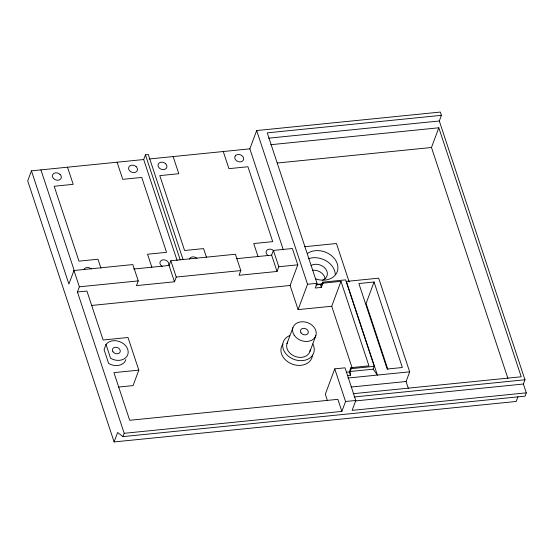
<?xml version="1.0" encoding="UTF-8"?>
<svg xmlns="http://www.w3.org/2000/svg" width="554" height="554" viewBox="0 0 554 554"><rect width="100%" height="100%" fill="white"/><g stroke="black" fill="none" stroke-linecap="round" stroke-linejoin="round"><path stroke-width="0.83" d="M327.414 400.556L325.316 394.233L334.755 368.853L345.01 367.821L355.786 400.459L352.129 410.369L526.3 392.841L523.385 384.026L524.963 379.781L439.308 120.994L441.413 115.329L440.333 112.067L256.668 130.55L249.861 148.846L283.267 249.778M183.055 259.556L148.292 154.524L145.439 154.815L143.687 159.531L31.433 170.833L27.7 180.867L114.11 441.933L516.21 401.463L517.969 396.74M441.413 115.329L267.236 132.863L317.026 283.302L315.268 288.025L321.362 287.408L322.94 283.163L340.98 281.342L331.721 306.251L298.1 309.631L290.109 285.483L297.789 264.826L292.387 248.511L273.399 250.422L278.794 266.744L277.042 271.46L239.051 275.283L240.81 270.567L235.408 254.251L170.826 260.747L176.227 277.062L174.475 281.785L136.485 285.608L138.244 280.892L132.842 264.57L73.959 270.497L68.911 284.07L31.433 170.833M114.11 441.933L117.621 432.501L122.967 436.614L124.2 433.311L77.428 292.006L79.361 286.813L73.959 270.497M106.001 344.422L110.578 358.265A12.14 9.501 20.4 0 0 126.7 356.644A12.14 9.501 20.4 0 0 122.115 342.801A12.14 9.501 20.4 0 0 106.001 344.422L104.069 349.616L108.646 363.459A12.14 9.501 20.4 0 0 125.903 359.629M174.475 281.785L169.074 265.47L170.826 260.747M77.428 292.006L86.923 291.051L103.127 340.004L128.009 337.497L138.812 370.134L133.064 385.598L118.473 387.066M277.042 271.46L271.64 255.145L273.399 250.422M298.1 309.631L307.539 284.257L256.668 130.55M286.972 343.639L292.9 327.705M408.409 388.555L406.075 381.505L409.676 371.824L378.673 278.163L346.382 281.418L377.385 375.079L373.167 369.179L374.22 366.346L345.599 279.867L322.615 282.18L321.562 285.012L320.385 284.472L316.099 284.908M309.949 351.444L315.877 335.509M374.054 282.007L402.356 367.503L387.163 369.033L358.86 283.53L374.054 282.007L366.069 303.488L387.897 369.442M507.907 378.417L431.483 147.496L438.81 127.787L270.719 144.705M347.4 375.564L350.433 375.259L349.332 371.935L350.911 367.683L368.957 365.869L340.98 281.342M350.433 375.259L350.183 371.492L351.236 368.659L350.911 367.683M124.2 433.311L341.866 411.4L345.558 401.491L334.755 368.853M526.3 392.841L525.074 396.145L122.967 436.614M168.298 265.678L168.665 264.971A4.55 3.559 20.4 0 0 165.999 260.332A4.55 3.559 20.4 0 0 160.48 261.211L160.051 262.042A4.55 3.559 20.4 0 0 162.197 266.405M268.558 138.188L439.308 120.994M149.109 158.991L249.861 148.846M277.111 163.035L431.483 147.496M304.755 246.703L336.458 243.511L349.193 281.993M133.618 269.036L169.074 265.47M236.184 258.711L271.64 255.145M79.361 286.813L138.244 280.892M176.227 277.062L240.81 270.567M278.794 266.744L297.789 264.826M91.493 305.476L290.109 285.483M307.539 284.257L317.026 283.302M316.119 284.465L322.844 283.786M138.812 370.134L113.93 372.634L129.698 420.285L337.871 399.33L341.866 411.4M351.236 368.659L374.22 366.346M350.183 371.492L373.167 369.179M346.298 372.24L349.332 371.935M347.898 378.043L409.676 371.824M351.215 387.024L406.075 381.505M353.14 393.7L521.224 376.782L438.81 127.787M354.221 396.962L524.963 379.781M345.558 401.491L355.786 400.459M355.218 400.957L523.385 384.026M196.892 258.337L195.964 257.645A4.55 3.559 20.4 0 0 189.489 259.078M91.285 268.967L90.357 268.274A4.55 3.559 20.4 0 0 83.883 269.708M331.721 306.251L352.095 367.794M322.615 282.18L322.94 283.163M320.385 284.472L321.362 287.408M223.269 151.526L228.941 168.658L247.936 166.747L272.72 241.641L253.732 243.552L258.053 256.606M173.125 156.574L178.797 173.707L159.801 175.618L184.593 250.512L203.588 248.601L206.559 257.575M145.439 154.815L180.202 259.847M143.687 159.531L177.093 260.463M117.095 162.211L122.766 179.344L141.755 177.432L166.546 252.326L147.551 254.238L151.872 267.291M67.519 167.204L73.19 184.337L54.195 186.248L78.987 261.142L97.982 259.23L100.953 268.205M40.927 169.877L74.333 270.809M310.282 349.809A12.14 9.501 20.4 0 1 295.573 356.596A12.14 9.501 20.4 0 1 287.651 342.123M312.484 355.003A16.184 12.666 20.4 0 1 292.353 364.158A16.184 12.666 20.4 0 1 282.907 344.11M312.795 343.986A16.184 12.666 20.4 0 1 305.85 359.989A16.184 12.666 20.4 0 1 284.901 352.392A16.184 12.666 20.4 0 1 289.659 335.599M307.387 253.531A18.206 14.245 20.4 0 1 337.241 263.662A18.206 14.245 20.4 0 1 315.808 278.967M312.615 270.214A10.117 7.915 20.4 0 1 325.136 278.849M311.05 265.477A10.117 7.915 20.4 0 1 325.51 268.78A10.117 7.915 20.4 0 1 322.58 280.102M308.391 258.725A18.206 14.245 20.4 0 1 335.281 274.604M268.371 255.719A4.55 3.559 20.4 0 1 266.225 251.357L266.654 250.526A4.55 3.559 20.4 0 1 273.628 250.609M235.332 155.889L234.903 156.72A4.55 3.559 20.4 0 0 237.576 161.352A4.55 3.559 20.4 0 0 243.095 160.473L243.518 159.642A4.55 3.559 20.4 0 0 240.852 155.009A4.55 3.559 20.4 0 0 235.332 155.889M165.57 163.693L164.642 163.001A4.55 3.559 20.4 0 0 158.908 163.257A4.55 3.559 20.4 0 0 159.386 168.111L160.314 168.804A4.55 3.559 20.4 0 0 166.041 168.555A4.55 3.559 20.4 0 0 165.57 163.693M136.132 166.657L135.197 165.965A4.55 3.559 20.4 0 0 129.47 166.214A4.55 3.559 20.4 0 0 129.941 171.075L130.876 171.768A4.55 3.559 20.4 0 0 136.603 171.518A4.55 3.559 20.4 0 0 136.132 166.657M59.964 174.323L59.036 173.631A4.55 3.559 20.4 0 0 53.302 173.887A4.55 3.559 20.4 0 0 53.78 178.741L54.708 179.434A4.55 3.559 20.4 0 0 60.434 179.184A4.55 3.559 20.4 0 0 59.964 174.323M294.216 335.246A12.14 9.501 20.4 0 0 314.734 337.718A12.14 9.501 20.4 0 0 304.208 321.853A12.14 9.501 20.4 0 0 294.216 335.246M300.995 332.822A4.044 3.165 20.4 0 0 307.837 333.647A4.044 3.165 20.4 0 0 304.326 328.356A4.044 3.165 20.4 0 0 300.995 332.822M112.961 351.748A4.044 3.165 20.4 0 0 119.796 352.573A4.044 3.165 20.4 0 0 116.285 347.282A4.044 3.165 20.4 0 0 112.961 351.748"/></g></svg>
